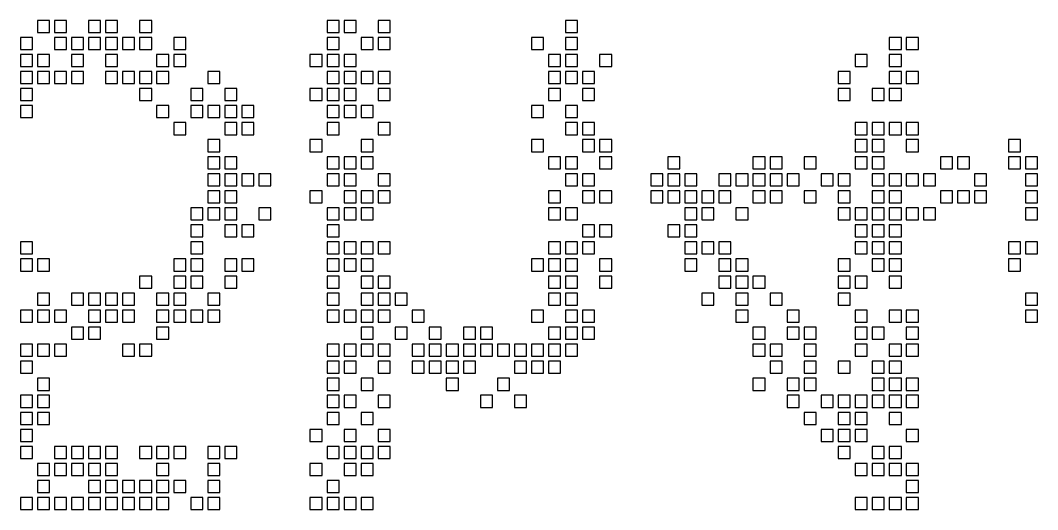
# Model space of a CAD drawing. Header units: millimetres. Extents: x 1 to 486, y 0 to 36.
# Drawn here: x 243.6 to 303.4, y -0.4 to 28.4 of the extents above; entities that cross this region are included whole.
import ezdxf

# ---------------------------------------------------------------- set-up
doc = ezdxf.new("R2010")
doc.units = ezdxf.units.MM

msp = doc.modelspace()

# ---------------------------------------------------------------- linework, layer by layer
for points in [[(244.646, 28.354), (244.646, 27.646), (245.354, 27.646), (245.354, 28.354)], [(245.646, 28.354), (245.646, 27.646), (246.354, 27.646), (246.354, 28.354)], [(247.646, 28.354), (247.646, 27.646), (248.354, 27.646), (248.354, 28.354)], [(248.646, 28.354), (248.646, 27.646), (249.354, 27.646), (249.354, 28.354)], [(250.646, 28.354), (250.646, 27.646), (251.354, 27.646), (251.354, 28.354)], [(261.646, 28.354), (261.646, 27.646), (262.354, 27.646), (262.354, 28.354)], [(262.646, 28.354), (262.646, 27.646), (263.354, 27.646), (263.354, 28.354)], [(264.646, 28.354), (264.646, 27.646), (265.354, 27.646), (265.354, 28.354)], [(275.646, 28.354), (275.646, 27.646), (276.354, 27.646), (276.354, 28.354)], [(275.646, 28.354), (275.646, 27.646), (276.354, 27.646), (276.354, 28.354)], [(243.646, 27.354), (243.646, 26.646), (244.354, 26.646), (244.354, 27.354)], [(245.646, 27.354), (245.646, 26.646), (246.354, 26.646), (246.354, 27.354)], [(246.646, 27.354), (246.646, 26.646), (247.354, 26.646), (247.354, 27.354)], [(247.646, 27.354), (247.646, 26.646), (248.354, 26.646), (248.354, 27.354)], [(248.646, 27.354), (248.646, 26.646), (249.354, 26.646), (249.354, 27.354)], [(249.646, 27.354), (249.646, 26.646), (250.354, 26.646), (250.354, 27.354)], [(249.646, 27.354), (249.646, 26.646), (250.354, 26.646), (250.354, 27.354)], [(250.646, 27.354), (250.646, 26.646), (251.354, 26.646), (251.354, 27.354)], [(252.646, 27.354), (252.646, 26.646), (253.354, 26.646), (253.354, 27.354)], [(261.646, 27.354), (261.646, 26.646), (262.354, 26.646), (262.354, 27.354)], [(263.646, 27.354), (263.646, 26.646), (264.354, 26.646), (264.354, 27.354)], [(264.646, 27.354), (264.646, 26.646), (265.354, 26.646), (265.354, 27.354)], [(273.646, 27.354), (273.646, 26.646), (274.354, 26.646), (274.354, 27.354)], [(273.646, 27.354), (273.646, 26.646), (274.354, 26.646), (274.354, 27.354)], [(275.646, 27.354), (275.646, 26.646), (276.354, 26.646), (276.354, 27.354)], [(275.646, 27.354), (275.646, 26.646), (276.354, 26.646), (276.354, 27.354)], [(294.646, 27.354), (294.646, 26.646), (295.354, 26.646), (295.354, 27.354)], [(295.646, 27.354), (295.646, 26.646), (296.354, 26.646), (296.354, 27.354)], [(243.646, 26.354), (243.646, 25.646), (244.354, 25.646), (244.354, 26.354)], [(244.646, 26.354), (244.646, 25.646), (245.354, 25.646), (245.354, 26.354)], [(246.646, 26.354), (246.646, 25.646), (247.354, 25.646), (247.354, 26.354)], [(248.646, 26.354), (248.646, 25.646), (249.354, 25.646), (249.354, 26.354)], [(248.646, 26.354), (248.646, 25.646), (249.354, 25.646), (249.354, 26.354)], [(251.646, 26.354), (251.646, 25.646), (252.354, 25.646), (252.354, 26.354)], [(251.646, 26.354), (251.646, 25.646), (252.354, 25.646), (252.354, 26.354)], [(251.646, 26.354), (251.646, 25.646), (252.354, 25.646), (252.354, 26.354)], [(252.646, 26.354), (252.646, 25.646), (253.354, 25.646), (253.354, 26.354)], [(260.646, 26.354), (260.646, 25.646), (261.354, 25.646), (261.354, 26.354)], [(261.646, 26.354), (261.646, 25.646), (262.354, 25.646), (262.354, 26.354)], [(262.646, 26.354), (262.646, 25.646), (263.354, 25.646), (263.354, 26.354)], [(274.646, 26.354), (274.646, 25.646), (275.354, 25.646), (275.354, 26.354)], [(275.646, 26.354), (275.646, 25.646), (276.354, 25.646), (276.354, 26.354)], [(277.646, 26.354), (277.646, 25.646), (278.354, 25.646), (278.354, 26.354)], [(277.646, 26.354), (277.646, 25.646), (278.354, 25.646), (278.354, 26.354)], [(292.646, 26.354), (292.646, 25.646), (293.354, 25.646), (293.354, 26.354)], [(292.646, 26.354), (292.646, 25.646), (293.354, 25.646), (293.354, 26.354)], [(292.646, 26.354), (292.646, 25.646), (293.354, 25.646), (293.354, 26.354)], [(294.646, 26.354), (294.646, 25.646), (295.354, 25.646), (295.354, 26.354)], [(294.646, 26.354), (294.646, 25.646), (295.354, 25.646), (295.354, 26.354)], [(243.646, 25.354), (243.646, 24.646), (244.354, 24.646), (244.354, 25.354)], [(244.646, 25.354), (244.646, 24.646), (245.354, 24.646), (245.354, 25.354)], [(245.646, 25.354), (245.646, 24.646), (246.354, 24.646), (246.354, 25.354)], [(246.646, 25.354), (246.646, 24.646), (247.354, 24.646), (247.354, 25.354)], [(246.646, 25.354), (246.646, 24.646), (247.354, 24.646), (247.354, 25.354)], [(248.646, 25.354), (248.646, 24.646), (249.354, 24.646), (249.354, 25.354)], [(249.646, 25.354), (249.646, 24.646), (250.354, 24.646), (250.354, 25.354)], [(250.646, 25.354), (250.646, 24.646), (251.354, 24.646), (251.354, 25.354)], [(251.646, 25.354), (251.646, 24.646), (252.354, 24.646), (252.354, 25.354)], [(251.646, 25.354), (251.646, 24.646), (252.354, 24.646), (252.354, 25.354)], [(254.646, 25.354), (254.646, 24.646), (255.354, 24.646), (255.354, 25.354)], [(261.646, 25.354), (261.646, 24.646), (262.354, 24.646), (262.354, 25.354)], [(262.646, 25.354), (262.646, 24.646), (263.354, 24.646), (263.354, 25.354)], [(263.646, 25.354), (263.646, 24.646), (264.354, 24.646), (264.354, 25.354)], [(264.646, 25.354), (264.646, 24.646), (265.354, 24.646), (265.354, 25.354)], [(264.646, 25.354), (264.646, 24.646), (265.354, 24.646), (265.354, 25.354)], [(274.646, 25.354), (274.646, 24.646), (275.354, 24.646), (275.354, 25.354)], [(275.646, 25.354), (275.646, 24.646), (276.354, 24.646), (276.354, 25.354)], [(276.646, 25.354), (276.646, 24.646), (277.354, 24.646), (277.354, 25.354)], [(291.646, 25.354), (291.646, 24.646), (292.354, 24.646), (292.354, 25.354)], [(294.646, 25.354), (294.646, 24.646), (295.354, 24.646), (295.354, 25.354)], [(295.646, 25.354), (295.646, 24.646), (296.354, 24.646), (296.354, 25.354)], [(243.646, 24.354), (243.646, 23.646), (244.354, 23.646), (244.354, 24.354)], [(243.646, 24.354), (243.646, 23.646), (244.354, 23.646), (244.354, 24.354)], [(250.646, 24.354), (250.646, 23.646), (251.354, 23.646), (251.354, 24.354)], [(253.646, 24.354), (253.646, 23.646), (254.354, 23.646), (254.354, 24.354)], [(253.646, 24.354), (253.646, 23.646), (254.354, 23.646), (254.354, 24.354)], [(253.646, 24.354), (253.646, 23.646), (254.354, 23.646), (254.354, 24.354)], [(255.646, 24.354), (255.646, 23.646), (256.354, 23.646), (256.354, 24.354)], [(260.646, 24.354), (260.646, 23.646), (261.354, 23.646), (261.354, 24.354)], [(261.646, 24.354), (261.646, 23.646), (262.354, 23.646), (262.354, 24.354)], [(262.646, 24.354), (262.646, 23.646), (263.354, 23.646), (263.354, 24.354)], [(264.646, 24.354), (264.646, 23.646), (265.354, 23.646), (265.354, 24.354)], [(274.646, 24.354), (274.646, 23.646), (275.354, 23.646), (275.354, 24.354)], [(276.646, 24.354), (276.646, 23.646), (277.354, 23.646), (277.354, 24.354)], [(276.646, 24.354), (276.646, 23.646), (277.354, 23.646), (277.354, 24.354)], [(276.646, 24.354), (276.646, 23.646), (277.354, 23.646), (277.354, 24.354)], [(276.646, 24.354), (276.646, 23.646), (277.354, 23.646), (277.354, 24.354)], [(291.646, 24.354), (291.646, 23.646), (292.354, 23.646), (292.354, 24.354)], [(291.646, 24.354), (291.646, 23.646), (292.354, 23.646), (292.354, 24.354)], [(293.646, 24.354), (293.646, 23.646), (294.354, 23.646), (294.354, 24.354)], [(293.646, 24.354), (293.646, 23.646), (294.354, 23.646), (294.354, 24.354)], [(294.646, 24.354), (294.646, 23.646), (295.354, 23.646), (295.354, 24.354)], [(294.646, 24.354), (294.646, 23.646), (295.354, 23.646), (295.354, 24.354)], [(243.646, 23.354), (243.646, 22.646), (244.354, 22.646), (244.354, 23.354)], [(251.646, 23.354), (251.646, 22.646), (252.354, 22.646), (252.354, 23.354)], [(253.646, 23.354), (253.646, 22.646), (254.354, 22.646), (254.354, 23.354)], [(253.646, 23.354), (253.646, 22.646), (254.354, 22.646), (254.354, 23.354)], [(254.646, 23.354), (254.646, 22.646), (255.354, 22.646), (255.354, 23.354)], [(255.646, 23.354), (255.646, 22.646), (256.354, 22.646), (256.354, 23.354)], [(256.646, 23.354), (256.646, 22.646), (257.354, 22.646), (257.354, 23.354)], [(261.646, 23.354), (261.646, 22.646), (262.354, 22.646), (262.354, 23.354)], [(262.646, 23.354), (262.646, 22.646), (263.354, 22.646), (263.354, 23.354)], [(263.646, 23.354), (263.646, 22.646), (264.354, 22.646), (264.354, 23.354)], [(263.646, 23.354), (263.646, 22.646), (264.354, 22.646), (264.354, 23.354)], [(273.646, 23.354), (273.646, 22.646), (274.354, 22.646), (274.354, 23.354)], [(273.646, 23.354), (273.646, 22.646), (274.354, 22.646), (274.354, 23.354)], [(275.646, 23.354), (275.646, 22.646), (276.354, 22.646), (276.354, 23.354)], [(252.646, 22.354), (252.646, 21.646), (253.354, 21.646), (253.354, 22.354)], [(255.646, 22.354), (255.646, 21.646), (256.354, 21.646), (256.354, 22.354)], [(255.646, 22.354), (255.646, 21.646), (256.354, 21.646), (256.354, 22.354)], [(256.646, 22.354), (256.646, 21.646), (257.354, 21.646), (257.354, 22.354)], [(261.646, 22.354), (261.646, 21.646), (262.354, 21.646), (262.354, 22.354)], [(261.646, 22.354), (261.646, 21.646), (262.354, 21.646), (262.354, 22.354)], [(264.646, 22.354), (264.646, 21.646), (265.354, 21.646), (265.354, 22.354)], [(264.646, 22.354), (264.646, 21.646), (265.354, 21.646), (265.354, 22.354)], [(275.646, 22.354), (275.646, 21.646), (276.354, 21.646), (276.354, 22.354)], [(276.646, 22.354), (276.646, 21.646), (277.354, 21.646), (277.354, 22.354)], [(276.646, 22.354), (276.646, 21.646), (277.354, 21.646), (277.354, 22.354)], [(276.646, 22.354), (276.646, 21.646), (277.354, 21.646), (277.354, 22.354)], [(292.646, 22.354), (292.646, 21.646), (293.354, 21.646), (293.354, 22.354)], [(292.646, 22.354), (292.646, 21.646), (293.354, 21.646), (293.354, 22.354)], [(293.646, 22.354), (293.646, 21.646), (294.354, 21.646), (294.354, 22.354)], [(293.646, 22.354), (293.646, 21.646), (294.354, 21.646), (294.354, 22.354)], [(294.646, 22.354), (294.646, 21.646), (295.354, 21.646), (295.354, 22.354)], [(294.646, 22.354), (294.646, 21.646), (295.354, 21.646), (295.354, 22.354)], [(295.646, 22.354), (295.646, 21.646), (296.354, 21.646), (296.354, 22.354)], [(295.646, 22.354), (295.646, 21.646), (296.354, 21.646), (296.354, 22.354)], [(254.646, 21.354), (254.646, 20.646), (255.354, 20.646), (255.354, 21.354)], [(254.646, 21.354), (254.646, 20.646), (255.354, 20.646), (255.354, 21.354)], [(260.646, 21.354), (260.646, 20.646), (261.354, 20.646), (261.354, 21.354)], [(263.646, 21.354), (263.646, 20.646), (264.354, 20.646), (264.354, 21.354)], [(263.646, 21.354), (263.646, 20.646), (264.354, 20.646), (264.354, 21.354)], [(263.646, 21.354), (263.646, 20.646), (264.354, 20.646), (264.354, 21.354)], [(273.646, 21.354), (273.646, 20.646), (274.354, 20.646), (274.354, 21.354)], [(276.646, 21.354), (276.646, 20.646), (277.354, 20.646), (277.354, 21.354)], [(277.646, 21.354), (277.646, 20.646), (278.354, 20.646), (278.354, 21.354)], [(277.646, 21.354), (277.646, 20.646), (278.354, 20.646), (278.354, 21.354)], [(292.646, 21.354), (292.646, 20.646), (293.354, 20.646), (293.354, 21.354)], [(293.646, 21.354), (293.646, 20.646), (294.354, 20.646), (294.354, 21.354)], [(295.646, 21.354), (295.646, 20.646), (296.354, 20.646), (296.354, 21.354)], [(301.646, 21.354), (301.646, 20.646), (302.354, 20.646), (302.354, 21.354)], [(301.646, 21.354), (301.646, 20.646), (302.354, 20.646), (302.354, 21.354)], [(254.646, 20.354), (254.646, 19.646), (255.354, 19.646), (255.354, 20.354)], [(255.646, 20.354), (255.646, 19.646), (256.354, 19.646), (256.354, 20.354)], [(255.646, 20.354), (255.646, 19.646), (256.354, 19.646), (256.354, 20.354)], [(255.646, 20.354), (255.646, 19.646), (256.354, 19.646), (256.354, 20.354)], [(261.646, 20.354), (261.646, 19.646), (262.354, 19.646), (262.354, 20.354)], [(262.646, 20.354), (262.646, 19.646), (263.354, 19.646), (263.354, 20.354)], [(263.646, 20.354), (263.646, 19.646), (264.354, 19.646), (264.354, 20.354)], [(263.646, 20.354), (263.646, 19.646), (264.354, 19.646), (264.354, 20.354)], [(274.646, 20.354), (274.646, 19.646), (275.354, 19.646), (275.354, 20.354)], [(274.646, 20.354), (274.646, 19.646), (275.354, 19.646), (275.354, 20.354)], [(274.646, 20.354), (274.646, 19.646), (275.354, 19.646), (275.354, 20.354)], [(275.646, 20.354), (275.646, 19.646), (276.354, 19.646), (276.354, 20.354)], [(277.646, 20.354), (277.646, 19.646), (278.354, 19.646), (278.354, 20.354)], [(281.646, 20.354), (281.646, 19.646), (282.354, 19.646), (282.354, 20.354)], [(286.646, 20.354), (286.646, 19.646), (287.354, 19.646), (287.354, 20.354)], [(287.646, 20.354), (287.646, 19.646), (288.354, 19.646), (288.354, 20.354)], [(289.646, 20.354), (289.646, 19.646), (290.354, 19.646), (290.354, 20.354)], [(289.646, 20.354), (289.646, 19.646), (290.354, 19.646), (290.354, 20.354)], [(292.646, 20.354), (292.646, 19.646), (293.354, 19.646), (293.354, 20.354)], [(293.646, 20.354), (293.646, 19.646), (294.354, 19.646), (294.354, 20.354)], [(297.646, 20.354), (297.646, 19.646), (298.354, 19.646), (298.354, 20.354)], [(298.646, 20.354), (298.646, 19.646), (299.354, 19.646), (299.354, 20.354)], [(301.646, 20.354), (301.646, 19.646), (302.354, 19.646), (302.354, 20.354)], [(302.646, 20.354), (302.646, 19.646), (303.354, 19.646), (303.354, 20.354)], [(254.646, 19.354), (254.646, 18.646), (255.354, 18.646), (255.354, 19.354)], [(255.646, 19.354), (255.646, 18.646), (256.354, 18.646), (256.354, 19.354)], [(256.646, 19.354), (256.646, 18.646), (257.354, 18.646), (257.354, 19.354)], [(257.646, 19.354), (257.646, 18.646), (258.354, 18.646), (258.354, 19.354)], [(257.646, 19.354), (257.646, 18.646), (258.354, 18.646), (258.354, 19.354)], [(261.646, 19.354), (261.646, 18.646), (262.354, 18.646), (262.354, 19.354)], [(261.646, 19.354), (261.646, 18.646), (262.354, 18.646), (262.354, 19.354)], [(262.646, 19.354), (262.646, 18.646), (263.354, 18.646), (263.354, 19.354)], [(264.646, 19.354), (264.646, 18.646), (265.354, 18.646), (265.354, 19.354)], [(275.646, 19.354), (275.646, 18.646), (276.354, 18.646), (276.354, 19.354)], [(275.646, 19.354), (275.646, 18.646), (276.354, 18.646), (276.354, 19.354)], [(276.646, 19.354), (276.646, 18.646), (277.354, 18.646), (277.354, 19.354)], [(280.646, 19.354), (280.646, 18.646), (281.354, 18.646), (281.354, 19.354)], [(281.646, 19.354), (281.646, 18.646), (282.354, 18.646), (282.354, 19.354)], [(282.646, 19.354), (282.646, 18.646), (283.354, 18.646), (283.354, 19.354)], [(284.646, 19.354), (284.646, 18.646), (285.354, 18.646), (285.354, 19.354)], [(284.646, 19.354), (284.646, 18.646), (285.354, 18.646), (285.354, 19.354)], [(285.646, 19.354), (285.646, 18.646), (286.354, 18.646), (286.354, 19.354)], [(285.646, 19.354), (285.646, 18.646), (286.354, 18.646), (286.354, 19.354)], [(286.646, 19.354), (286.646, 18.646), (287.354, 18.646), (287.354, 19.354)], [(287.646, 19.354), (287.646, 18.646), (288.354, 18.646), (288.354, 19.354)], [(288.646, 19.354), (288.646, 18.646), (289.354, 18.646), (289.354, 19.354)], [(288.646, 19.354), (288.646, 18.646), (289.354, 18.646), (289.354, 19.354)], [(290.646, 19.354), (290.646, 18.646), (291.354, 18.646), (291.354, 19.354)], [(291.646, 19.354), (291.646, 18.646), (292.354, 18.646), (292.354, 19.354)], [(291.646, 19.354), (291.646, 18.646), (292.354, 18.646), (292.354, 19.354)], [(293.646, 19.354), (293.646, 18.646), (294.354, 18.646), (294.354, 19.354)], [(293.646, 19.354), (293.646, 18.646), (294.354, 18.646), (294.354, 19.354)], [(294.646, 19.354), (294.646, 18.646), (295.354, 18.646), (295.354, 19.354)], [(295.646, 19.354), (295.646, 18.646), (296.354, 18.646), (296.354, 19.354)], [(295.646, 19.354), (295.646, 18.646), (296.354, 18.646), (296.354, 19.354)], [(296.646, 19.354), (296.646, 18.646), (297.354, 18.646), (297.354, 19.354)], [(296.646, 19.354), (296.646, 18.646), (297.354, 18.646), (297.354, 19.354)], [(299.646, 19.354), (299.646, 18.646), (300.354, 18.646), (300.354, 19.354)], [(302.646, 19.354), (302.646, 18.646), (303.354, 18.646), (303.354, 19.354)], [(254.646, 18.354), (254.646, 17.646), (255.354, 17.646), (255.354, 18.354)], [(255.646, 18.354), (255.646, 17.646), (256.354, 17.646), (256.354, 18.354)], [(255.646, 18.354), (255.646, 17.646), (256.354, 17.646), (256.354, 18.354)], [(260.646, 18.354), (260.646, 17.646), (261.354, 17.646), (261.354, 18.354)], [(262.646, 18.354), (262.646, 17.646), (263.354, 17.646), (263.354, 18.354)], [(262.646, 18.354), (262.646, 17.646), (263.354, 17.646), (263.354, 18.354)], [(263.646, 18.354), (263.646, 17.646), (264.354, 17.646), (264.354, 18.354)], [(264.646, 18.354), (264.646, 17.646), (265.354, 17.646), (265.354, 18.354)], [(274.646, 18.354), (274.646, 17.646), (275.354, 17.646), (275.354, 18.354)], [(274.646, 18.354), (274.646, 17.646), (275.354, 17.646), (275.354, 18.354)], [(274.646, 18.354), (274.646, 17.646), (275.354, 17.646), (275.354, 18.354)], [(276.646, 18.354), (276.646, 17.646), (277.354, 17.646), (277.354, 18.354)], [(276.646, 18.354), (276.646, 17.646), (277.354, 17.646), (277.354, 18.354)], [(277.646, 18.354), (277.646, 17.646), (278.354, 17.646), (278.354, 18.354)], [(280.646, 18.354), (280.646, 17.646), (281.354, 17.646), (281.354, 18.354)], [(281.646, 18.354), (281.646, 17.646), (282.354, 17.646), (282.354, 18.354)], [(282.646, 18.354), (282.646, 17.646), (283.354, 17.646), (283.354, 18.354)], [(282.646, 18.354), (282.646, 17.646), (283.354, 17.646), (283.354, 18.354)], [(283.646, 18.354), (283.646, 17.646), (284.354, 17.646), (284.354, 18.354)], [(283.646, 18.354), (283.646, 17.646), (284.354, 17.646), (284.354, 18.354)], [(284.646, 18.354), (284.646, 17.646), (285.354, 17.646), (285.354, 18.354)], [(286.646, 18.354), (286.646, 17.646), (287.354, 17.646), (287.354, 18.354)], [(287.646, 18.354), (287.646, 17.646), (288.354, 17.646), (288.354, 18.354)], [(287.646, 18.354), (287.646, 17.646), (288.354, 17.646), (288.354, 18.354)], [(289.646, 18.354), (289.646, 17.646), (290.354, 17.646), (290.354, 18.354)], [(289.646, 18.354), (289.646, 17.646), (290.354, 17.646), (290.354, 18.354)], [(291.646, 18.354), (291.646, 17.646), (292.354, 17.646), (292.354, 18.354)], [(293.646, 18.354), (293.646, 17.646), (294.354, 17.646), (294.354, 18.354)], [(293.646, 18.354), (293.646, 17.646), (294.354, 17.646), (294.354, 18.354)], [(294.646, 18.354), (294.646, 17.646), (295.354, 17.646), (295.354, 18.354)], [(294.646, 18.354), (294.646, 17.646), (295.354, 17.646), (295.354, 18.354)], [(297.646, 18.354), (297.646, 17.646), (298.354, 17.646), (298.354, 18.354)], [(298.646, 18.354), (298.646, 17.646), (299.354, 17.646), (299.354, 18.354)], [(298.646, 18.354), (298.646, 17.646), (299.354, 17.646), (299.354, 18.354)], [(298.646, 18.354), (298.646, 17.646), (299.354, 17.646), (299.354, 18.354)], [(299.646, 18.354), (299.646, 17.646), (300.354, 17.646), (300.354, 18.354)], [(302.646, 18.354), (302.646, 17.646), (303.354, 17.646), (303.354, 18.354)], [(253.646, 17.354), (253.646, 16.646), (254.354, 16.646), (254.354, 17.354)], [(254.646, 17.354), (254.646, 16.646), (255.354, 16.646), (255.354, 17.354)], [(254.646, 17.354), (254.646, 16.646), (255.354, 16.646), (255.354, 17.354)], [(255.646, 17.354), (255.646, 16.646), (256.354, 16.646), (256.354, 17.354)], [(257.646, 17.354), (257.646, 16.646), (258.354, 16.646), (258.354, 17.354)], [(261.646, 17.354), (261.646, 16.646), (262.354, 16.646), (262.354, 17.354)], [(262.646, 17.354), (262.646, 16.646), (263.354, 16.646), (263.354, 17.354)], [(263.646, 17.354), (263.646, 16.646), (264.354, 16.646), (264.354, 17.354)], [(263.646, 17.354), (263.646, 16.646), (264.354, 16.646), (264.354, 17.354)], [(274.646, 17.354), (274.646, 16.646), (275.354, 16.646), (275.354, 17.354)], [(275.646, 17.354), (275.646, 16.646), (276.354, 16.646), (276.354, 17.354)], [(282.646, 17.354), (282.646, 16.646), (283.354, 16.646), (283.354, 17.354)], [(282.646, 17.354), (282.646, 16.646), (283.354, 16.646), (283.354, 17.354)], [(283.646, 17.354), (283.646, 16.646), (284.354, 16.646), (284.354, 17.354)], [(285.646, 17.354), (285.646, 16.646), (286.354, 16.646), (286.354, 17.354)], [(291.646, 17.354), (291.646, 16.646), (292.354, 16.646), (292.354, 17.354)], [(292.646, 17.354), (292.646, 16.646), (293.354, 16.646), (293.354, 17.354)], [(292.646, 17.354), (292.646, 16.646), (293.354, 16.646), (293.354, 17.354)], [(293.646, 17.354), (293.646, 16.646), (294.354, 16.646), (294.354, 17.354)], [(294.646, 17.354), (294.646, 16.646), (295.354, 16.646), (295.354, 17.354)], [(295.646, 17.354), (295.646, 16.646), (296.354, 16.646), (296.354, 17.354)], [(295.646, 17.354), (295.646, 16.646), (296.354, 16.646), (296.354, 17.354)], [(296.646, 17.354), (296.646, 16.646), (297.354, 16.646), (297.354, 17.354)], [(302.646, 17.354), (302.646, 16.646), (303.354, 16.646), (303.354, 17.354)], [(253.646, 16.354), (253.646, 15.646), (254.354, 15.646), (254.354, 16.354)], [(255.646, 16.354), (255.646, 15.646), (256.354, 15.646), (256.354, 16.354)], [(256.646, 16.354), (256.646, 15.646), (257.354, 15.646), (257.354, 16.354)], [(256.646, 16.354), (256.646, 15.646), (257.354, 15.646), (257.354, 16.354)], [(261.646, 16.354), (261.646, 15.646), (262.354, 15.646), (262.354, 16.354)], [(276.646, 16.354), (276.646, 15.646), (277.354, 15.646), (277.354, 16.354)], [(276.646, 16.354), (276.646, 15.646), (277.354, 15.646), (277.354, 16.354)], [(277.646, 16.354), (277.646, 15.646), (278.354, 15.646), (278.354, 16.354)], [(281.646, 16.354), (281.646, 15.646), (282.354, 15.646), (282.354, 16.354)], [(282.646, 16.354), (282.646, 15.646), (283.354, 15.646), (283.354, 16.354)], [(282.646, 16.354), (282.646, 15.646), (283.354, 15.646), (283.354, 16.354)], [(292.646, 16.354), (292.646, 15.646), (293.354, 15.646), (293.354, 16.354)], [(293.646, 16.354), (293.646, 15.646), (294.354, 15.646), (294.354, 16.354)], [(294.646, 16.354), (294.646, 15.646), (295.354, 15.646), (295.354, 16.354)], [(243.646, 15.354), (243.646, 14.646), (244.354, 14.646), (244.354, 15.354)], [(253.646, 15.354), (253.646, 14.646), (254.354, 14.646), (254.354, 15.354)], [(253.646, 15.354), (253.646, 14.646), (254.354, 14.646), (254.354, 15.354)], [(261.646, 15.354), (261.646, 14.646), (262.354, 14.646), (262.354, 15.354)], [(262.646, 15.354), (262.646, 14.646), (263.354, 14.646), (263.354, 15.354)], [(262.646, 15.354), (262.646, 14.646), (263.354, 14.646), (263.354, 15.354)], [(263.646, 15.354), (263.646, 14.646), (264.354, 14.646), (264.354, 15.354)], [(264.646, 15.354), (264.646, 14.646), (265.354, 14.646), (265.354, 15.354)], [(264.646, 15.354), (264.646, 14.646), (265.354, 14.646), (265.354, 15.354)], [(274.646, 15.354), (274.646, 14.646), (275.354, 14.646), (275.354, 15.354)], [(275.646, 15.354), (275.646, 14.646), (276.354, 14.646), (276.354, 15.354)], [(275.646, 15.354), (275.646, 14.646), (276.354, 14.646), (276.354, 15.354)], [(276.646, 15.354), (276.646, 14.646), (277.354, 14.646), (277.354, 15.354)], [(282.646, 15.354), (282.646, 14.646), (283.354, 14.646), (283.354, 15.354)], [(283.646, 15.354), (283.646, 14.646), (284.354, 14.646), (284.354, 15.354)], [(284.646, 15.354), (284.646, 14.646), (285.354, 14.646), (285.354, 15.354)], [(292.646, 15.354), (292.646, 14.646), (293.354, 14.646), (293.354, 15.354)], [(293.646, 15.354), (293.646, 14.646), (294.354, 14.646), (294.354, 15.354)], [(294.646, 15.354), (294.646, 14.646), (295.354, 14.646), (295.354, 15.354)], [(301.646, 15.354), (301.646, 14.646), (302.354, 14.646), (302.354, 15.354)], [(302.646, 15.354), (302.646, 14.646), (303.354, 14.646), (303.354, 15.354)], [(302.646, 15.354), (302.646, 14.646), (303.354, 14.646), (303.354, 15.354)], [(243.646, 14.354), (243.646, 13.646), (244.354, 13.646), (244.354, 14.354)], [(244.646, 14.354), (244.646, 13.646), (245.354, 13.646), (245.354, 14.354)], [(252.646, 14.354), (252.646, 13.646), (253.354, 13.646), (253.354, 14.354)], [(252.646, 14.354), (252.646, 13.646), (253.354, 13.646), (253.354, 14.354)], [(253.646, 14.354), (253.646, 13.646), (254.354, 13.646), (254.354, 14.354)], [(255.646, 14.354), (255.646, 13.646), (256.354, 13.646), (256.354, 14.354)], [(255.646, 14.354), (255.646, 13.646), (256.354, 13.646), (256.354, 14.354)], [(256.646, 14.354), (256.646, 13.646), (257.354, 13.646), (257.354, 14.354)], [(261.646, 14.354), (261.646, 13.646), (262.354, 13.646), (262.354, 14.354)], [(262.646, 14.354), (262.646, 13.646), (263.354, 13.646), (263.354, 14.354)], [(263.646, 14.354), (263.646, 13.646), (264.354, 13.646), (264.354, 14.354)], [(263.646, 14.354), (263.646, 13.646), (264.354, 13.646), (264.354, 14.354)], [(273.646, 14.354), (273.646, 13.646), (274.354, 13.646), (274.354, 14.354)], [(274.646, 14.354), (274.646, 13.646), (275.354, 13.646), (275.354, 14.354)], [(274.646, 14.354), (274.646, 13.646), (275.354, 13.646), (275.354, 14.354)], [(275.646, 14.354), (275.646, 13.646), (276.354, 13.646), (276.354, 14.354)], [(275.646, 14.354), (275.646, 13.646), (276.354, 13.646), (276.354, 14.354)], [(277.646, 14.354), (277.646, 13.646), (278.354, 13.646), (278.354, 14.354)], [(282.646, 14.354), (282.646, 13.646), (283.354, 13.646), (283.354, 14.354)], [(284.646, 14.354), (284.646, 13.646), (285.354, 13.646), (285.354, 14.354)], [(284.646, 14.354), (284.646, 13.646), (285.354, 13.646), (285.354, 14.354)], [(284.646, 14.354), (284.646, 13.646), (285.354, 13.646), (285.354, 14.354)], [(285.646, 14.354), (285.646, 13.646), (286.354, 13.646), (286.354, 14.354)], [(291.646, 14.354), (291.646, 13.646), (292.354, 13.646), (292.354, 14.354)], [(293.646, 14.354), (293.646, 13.646), (294.354, 13.646), (294.354, 14.354)], [(294.646, 14.354), (294.646, 13.646), (295.354, 13.646), (295.354, 14.354)], [(294.646, 14.354), (294.646, 13.646), (295.354, 13.646), (295.354, 14.354)], [(294.646, 14.354), (294.646, 13.646), (295.354, 13.646), (295.354, 14.354)], [(301.646, 14.354), (301.646, 13.646), (302.354, 13.646), (302.354, 14.354)], [(250.646, 13.354), (250.646, 12.646), (251.354, 12.646), (251.354, 13.354)], [(252.646, 13.354), (252.646, 12.646), (253.354, 12.646), (253.354, 13.354)], [(253.646, 13.354), (253.646, 12.646), (254.354, 12.646), (254.354, 13.354)], [(255.646, 13.354), (255.646, 12.646), (256.354, 12.646), (256.354, 13.354)], [(255.646, 13.354), (255.646, 12.646), (256.354, 12.646), (256.354, 13.354)], [(261.646, 13.354), (261.646, 12.646), (262.354, 12.646), (262.354, 13.354)], [(263.646, 13.354), (263.646, 12.646), (264.354, 12.646), (264.354, 13.354)], [(263.646, 13.354), (263.646, 12.646), (264.354, 12.646), (264.354, 13.354)], [(264.646, 13.354), (264.646, 12.646), (265.354, 12.646), (265.354, 13.354)], [(274.646, 13.354), (274.646, 12.646), (275.354, 12.646), (275.354, 13.354)], [(275.646, 13.354), (275.646, 12.646), (276.354, 12.646), (276.354, 13.354)], [(275.646, 13.354), (275.646, 12.646), (276.354, 12.646), (276.354, 13.354)], [(277.646, 13.354), (277.646, 12.646), (278.354, 12.646), (278.354, 13.354)], [(284.646, 13.354), (284.646, 12.646), (285.354, 12.646), (285.354, 13.354)], [(285.646, 13.354), (285.646, 12.646), (286.354, 12.646), (286.354, 13.354)], [(285.646, 13.354), (285.646, 12.646), (286.354, 12.646), (286.354, 13.354)], [(286.646, 13.354), (286.646, 12.646), (287.354, 12.646), (287.354, 13.354)], [(291.646, 13.354), (291.646, 12.646), (292.354, 12.646), (292.354, 13.354)], [(292.646, 13.354), (292.646, 12.646), (293.354, 12.646), (293.354, 13.354)], [(292.646, 13.354), (292.646, 12.646), (293.354, 12.646), (293.354, 13.354)], [(294.646, 13.354), (294.646, 12.646), (295.354, 12.646), (295.354, 13.354)], [(294.646, 13.354), (294.646, 12.646), (295.354, 12.646), (295.354, 13.354)], [(244.646, 12.354), (244.646, 11.646), (245.354, 11.646), (245.354, 12.354)], [(244.646, 12.354), (244.646, 11.646), (245.354, 11.646), (245.354, 12.354)], [(244.646, 12.354), (244.646, 11.646), (245.354, 11.646), (245.354, 12.354)], [(244.646, 12.354), (244.646, 11.646), (245.354, 11.646), (245.354, 12.354)], [(246.646, 12.354), (246.646, 11.646), (247.354, 11.646), (247.354, 12.354)], [(247.646, 12.354), (247.646, 11.646), (248.354, 11.646), (248.354, 12.354)], [(248.646, 12.354), (248.646, 11.646), (249.354, 11.646), (249.354, 12.354)], [(249.646, 12.354), (249.646, 11.646), (250.354, 11.646), (250.354, 12.354)], [(249.646, 12.354), (249.646, 11.646), (250.354, 11.646), (250.354, 12.354)], [(251.646, 12.354), (251.646, 11.646), (252.354, 11.646), (252.354, 12.354)], [(252.646, 12.354), (252.646, 11.646), (253.354, 11.646), (253.354, 12.354)], [(252.646, 12.354), (252.646, 11.646), (253.354, 11.646), (253.354, 12.354)], [(252.646, 12.354), (252.646, 11.646), (253.354, 11.646), (253.354, 12.354)], [(254.646, 12.354), (254.646, 11.646), (255.354, 11.646), (255.354, 12.354)], [(261.646, 12.354), (261.646, 11.646), (262.354, 11.646), (262.354, 12.354)], [(261.646, 12.354), (261.646, 11.646), (262.354, 11.646), (262.354, 12.354)], [(263.646, 12.354), (263.646, 11.646), (264.354, 11.646), (264.354, 12.354)], [(263.646, 12.354), (263.646, 11.646), (264.354, 11.646), (264.354, 12.354)], [(264.646, 12.354), (264.646, 11.646), (265.354, 11.646), (265.354, 12.354)], [(265.646, 12.354), (265.646, 11.646), (266.354, 11.646), (266.354, 12.354)], [(274.646, 12.354), (274.646, 11.646), (275.354, 11.646), (275.354, 12.354)], [(274.646, 12.354), (274.646, 11.646), (275.354, 11.646), (275.354, 12.354)], [(275.646, 12.354), (275.646, 11.646), (276.354, 11.646), (276.354, 12.354)], [(283.646, 12.354), (283.646, 11.646), (284.354, 11.646), (284.354, 12.354)], [(285.646, 12.354), (285.646, 11.646), (286.354, 11.646), (286.354, 12.354)], [(287.646, 12.354), (287.646, 11.646), (288.354, 11.646), (288.354, 12.354)], [(291.646, 12.354), (291.646, 11.646), (292.354, 11.646), (292.354, 12.354)], [(302.646, 12.354), (302.646, 11.646), (303.354, 11.646), (303.354, 12.354)], [(243.646, 11.354), (243.646, 10.646), (244.354, 10.646), (244.354, 11.354)], [(244.646, 11.354), (244.646, 10.646), (245.354, 10.646), (245.354, 11.354)], [(245.646, 11.354), (245.646, 10.646), (246.354, 10.646), (246.354, 11.354)], [(247.646, 11.354), (247.646, 10.646), (248.354, 10.646), (248.354, 11.354)], [(248.646, 11.354), (248.646, 10.646), (249.354, 10.646), (249.354, 11.354)], [(248.646, 11.354), (248.646, 10.646), (249.354, 10.646), (249.354, 11.354)], [(249.646, 11.354), (249.646, 10.646), (250.354, 10.646), (250.354, 11.354)], [(251.646, 11.354), (251.646, 10.646), (252.354, 10.646), (252.354, 11.354)], [(252.646, 11.354), (252.646, 10.646), (253.354, 10.646), (253.354, 11.354)], [(253.646, 11.354), (253.646, 10.646), (254.354, 10.646), (254.354, 11.354)], [(254.646, 11.354), (254.646, 10.646), (255.354, 10.646), (255.354, 11.354)], [(261.646, 11.354), (261.646, 10.646), (262.354, 10.646), (262.354, 11.354)], [(261.646, 11.354), (261.646, 10.646), (262.354, 10.646), (262.354, 11.354)], [(262.646, 11.354), (262.646, 10.646), (263.354, 10.646), (263.354, 11.354)], [(263.646, 11.354), (263.646, 10.646), (264.354, 10.646), (264.354, 11.354)], [(264.646, 11.354), (264.646, 10.646), (265.354, 10.646), (265.354, 11.354)], [(264.646, 11.354), (264.646, 10.646), (265.354, 10.646), (265.354, 11.354)], [(266.646, 11.354), (266.646, 10.646), (267.354, 10.646), (267.354, 11.354)], [(273.646, 11.354), (273.646, 10.646), (274.354, 10.646), (274.354, 11.354)], [(275.646, 11.354), (275.646, 10.646), (276.354, 10.646), (276.354, 11.354)], [(276.646, 11.354), (276.646, 10.646), (277.354, 10.646), (277.354, 11.354)], [(276.646, 11.354), (276.646, 10.646), (277.354, 10.646), (277.354, 11.354)], [(285.646, 11.354), (285.646, 10.646), (286.354, 10.646), (286.354, 11.354)], [(285.646, 11.354), (285.646, 10.646), (286.354, 10.646), (286.354, 11.354)], [(288.646, 11.354), (288.646, 10.646), (289.354, 10.646), (289.354, 11.354)], [(292.646, 11.354), (292.646, 10.646), (293.354, 10.646), (293.354, 11.354)], [(294.646, 11.354), (294.646, 10.646), (295.354, 10.646), (295.354, 11.354)], [(294.646, 11.354), (294.646, 10.646), (295.354, 10.646), (295.354, 11.354)], [(294.646, 11.354), (294.646, 10.646), (295.354, 10.646), (295.354, 11.354)], [(295.646, 11.354), (295.646, 10.646), (296.354, 10.646), (296.354, 11.354)], [(302.646, 11.354), (302.646, 10.646), (303.354, 10.646), (303.354, 11.354)], [(246.646, 10.354), (246.646, 9.646), (247.354, 9.646), (247.354, 10.354)], [(247.646, 10.354), (247.646, 9.646), (248.354, 9.646), (248.354, 10.354)], [(247.646, 10.354), (247.646, 9.646), (248.354, 9.646), (248.354, 10.354)], [(251.646, 10.354), (251.646, 9.646), (252.354, 9.646), (252.354, 10.354)], [(263.646, 10.354), (263.646, 9.646), (264.354, 9.646), (264.354, 10.354)], [(263.646, 10.354), (263.646, 9.646), (264.354, 9.646), (264.354, 10.354)], [(265.646, 10.354), (265.646, 9.646), (266.354, 9.646), (266.354, 10.354)], [(265.646, 10.354), (265.646, 9.646), (266.354, 9.646), (266.354, 10.354)], [(267.646, 10.354), (267.646, 9.646), (268.354, 9.646), (268.354, 10.354)], [(269.646, 10.354), (269.646, 9.646), (270.354, 9.646), (270.354, 10.354)], [(270.646, 10.354), (270.646, 9.646), (271.354, 9.646), (271.354, 10.354)], [(274.646, 10.354), (274.646, 9.646), (275.354, 9.646), (275.354, 10.354)], [(274.646, 10.354), (274.646, 9.646), (275.354, 9.646), (275.354, 10.354)], [(275.646, 10.354), (275.646, 9.646), (276.354, 9.646), (276.354, 10.354)], [(276.646, 10.354), (276.646, 9.646), (277.354, 9.646), (277.354, 10.354)], [(286.646, 10.354), (286.646, 9.646), (287.354, 9.646), (287.354, 10.354)], [(286.646, 10.354), (286.646, 9.646), (287.354, 9.646), (287.354, 10.354)], [(288.646, 10.354), (288.646, 9.646), (289.354, 9.646), (289.354, 10.354)], [(289.646, 10.354), (289.646, 9.646), (290.354, 9.646), (290.354, 10.354)], [(292.646, 10.354), (292.646, 9.646), (293.354, 9.646), (293.354, 10.354)], [(292.646, 10.354), (292.646, 9.646), (293.354, 9.646), (293.354, 10.354)], [(293.646, 10.354), (293.646, 9.646), (294.354, 9.646), (294.354, 10.354)], [(295.646, 10.354), (295.646, 9.646), (296.354, 9.646), (296.354, 10.354)], [(243.646, 9.354), (243.646, 8.646), (244.354, 8.646), (244.354, 9.354)], [(244.646, 9.354), (244.646, 8.646), (245.354, 8.646), (245.354, 9.354)], [(245.646, 9.354), (245.646, 8.646), (246.354, 8.646), (246.354, 9.354)], [(249.646, 9.354), (249.646, 8.646), (250.354, 8.646), (250.354, 9.354)], [(250.646, 9.354), (250.646, 8.646), (251.354, 8.646), (251.354, 9.354)], [(250.646, 9.354), (250.646, 8.646), (251.354, 8.646), (251.354, 9.354)], [(261.646, 9.354), (261.646, 8.646), (262.354, 8.646), (262.354, 9.354)], [(261.646, 9.354), (261.646, 8.646), (262.354, 8.646), (262.354, 9.354)], [(262.646, 9.354), (262.646, 8.646), (263.354, 8.646), (263.354, 9.354)], [(262.646, 9.354), (262.646, 8.646), (263.354, 8.646), (263.354, 9.354)], [(263.646, 9.354), (263.646, 8.646), (264.354, 8.646), (264.354, 9.354)], [(264.646, 9.354), (264.646, 8.646), (265.354, 8.646), (265.354, 9.354)], [(266.646, 9.354), (266.646, 8.646), (267.354, 8.646), (267.354, 9.354)], [(267.646, 9.354), (267.646, 8.646), (268.354, 8.646), (268.354, 9.354)], [(268.646, 9.354), (268.646, 8.646), (269.354, 8.646), (269.354, 9.354)], [(268.646, 9.354), (268.646, 8.646), (269.354, 8.646), (269.354, 9.354)], [(269.646, 9.354), (269.646, 8.646), (270.354, 8.646), (270.354, 9.354)], [(270.646, 9.354), (270.646, 8.646), (271.354, 8.646), (271.354, 9.354)], [(271.646, 9.354), (271.646, 8.646), (272.354, 8.646), (272.354, 9.354)], [(272.646, 9.354), (272.646, 8.646), (273.354, 8.646), (273.354, 9.354)], [(273.646, 9.354), (273.646, 8.646), (274.354, 8.646), (274.354, 9.354)], [(274.646, 9.354), (274.646, 8.646), (275.354, 8.646), (275.354, 9.354)], [(275.646, 9.354), (275.646, 8.646), (276.354, 8.646), (276.354, 9.354)], [(286.646, 9.354), (286.646, 8.646), (287.354, 8.646), (287.354, 9.354)], [(286.646, 9.354), (286.646, 8.646), (287.354, 8.646), (287.354, 9.354)], [(287.646, 9.354), (287.646, 8.646), (288.354, 8.646), (288.354, 9.354)], [(287.646, 9.354), (287.646, 8.646), (288.354, 8.646), (288.354, 9.354)], [(289.646, 9.354), (289.646, 8.646), (290.354, 8.646), (290.354, 9.354)], [(292.646, 9.354), (292.646, 8.646), (293.354, 8.646), (293.354, 9.354)], [(294.646, 9.354), (294.646, 8.646), (295.354, 8.646), (295.354, 9.354)], [(294.646, 9.354), (294.646, 8.646), (295.354, 8.646), (295.354, 9.354)], [(295.646, 9.354), (295.646, 8.646), (296.354, 8.646), (296.354, 9.354)], [(243.646, 8.354), (243.646, 7.646), (244.354, 7.646), (244.354, 8.354)], [(261.646, 8.354), (261.646, 7.646), (262.354, 7.646), (262.354, 8.354)], [(262.646, 8.354), (262.646, 7.646), (263.354, 7.646), (263.354, 8.354)], [(264.646, 8.354), (264.646, 7.646), (265.354, 7.646), (265.354, 8.354)], [(266.646, 8.354), (266.646, 7.646), (267.354, 7.646), (267.354, 8.354)], [(267.646, 8.354), (267.646, 7.646), (268.354, 7.646), (268.354, 8.354)], [(268.646, 8.354), (268.646, 7.646), (269.354, 7.646), (269.354, 8.354)], [(269.646, 8.354), (269.646, 7.646), (270.354, 7.646), (270.354, 8.354)], [(269.646, 8.354), (269.646, 7.646), (270.354, 7.646), (270.354, 8.354)], [(272.646, 8.354), (272.646, 7.646), (273.354, 7.646), (273.354, 8.354)], [(272.646, 8.354), (272.646, 7.646), (273.354, 7.646), (273.354, 8.354)], [(272.646, 8.354), (272.646, 7.646), (273.354, 7.646), (273.354, 8.354)], [(273.646, 8.354), (273.646, 7.646), (274.354, 7.646), (274.354, 8.354)], [(274.646, 8.354), (274.646, 7.646), (275.354, 7.646), (275.354, 8.354)], [(274.646, 8.354), (274.646, 7.646), (275.354, 7.646), (275.354, 8.354)], [(287.646, 8.354), (287.646, 7.646), (288.354, 7.646), (288.354, 8.354)], [(289.646, 8.354), (289.646, 7.646), (290.354, 7.646), (290.354, 8.354)], [(291.646, 8.354), (291.646, 7.646), (292.354, 7.646), (292.354, 8.354)], [(291.646, 8.354), (291.646, 7.646), (292.354, 7.646), (292.354, 8.354)], [(293.646, 8.354), (293.646, 7.646), (294.354, 7.646), (294.354, 8.354)], [(293.646, 8.354), (293.646, 7.646), (294.354, 7.646), (294.354, 8.354)], [(294.646, 8.354), (294.646, 7.646), (295.354, 7.646), (295.354, 8.354)], [(244.646, 7.354), (244.646, 6.646), (245.354, 6.646), (245.354, 7.354)], [(261.646, 7.354), (261.646, 6.646), (262.354, 6.646), (262.354, 7.354)], [(263.646, 7.354), (263.646, 6.646), (264.354, 6.646), (264.354, 7.354)], [(263.646, 7.354), (263.646, 6.646), (264.354, 6.646), (264.354, 7.354)], [(268.646, 7.354), (268.646, 6.646), (269.354, 6.646), (269.354, 7.354)], [(271.646, 7.354), (271.646, 6.646), (272.354, 6.646), (272.354, 7.354)], [(271.646, 7.354), (271.646, 6.646), (272.354, 6.646), (272.354, 7.354)], [(286.646, 7.354), (286.646, 6.646), (287.354, 6.646), (287.354, 7.354)], [(288.646, 7.354), (288.646, 6.646), (289.354, 6.646), (289.354, 7.354)], [(289.646, 7.354), (289.646, 6.646), (290.354, 6.646), (290.354, 7.354)], [(293.646, 7.354), (293.646, 6.646), (294.354, 6.646), (294.354, 7.354)], [(294.646, 7.354), (294.646, 6.646), (295.354, 6.646), (295.354, 7.354)], [(295.646, 7.354), (295.646, 6.646), (296.354, 6.646), (296.354, 7.354)], [(243.646, 6.354), (243.646, 5.646), (244.354, 5.646), (244.354, 6.354)], [(244.646, 6.354), (244.646, 5.646), (245.354, 5.646), (245.354, 6.354)], [(261.646, 6.354), (261.646, 5.646), (262.354, 5.646), (262.354, 6.354)], [(261.646, 6.354), (261.646, 5.646), (262.354, 5.646), (262.354, 6.354)], [(261.646, 6.354), (261.646, 5.646), (262.354, 5.646), (262.354, 6.354)], [(262.646, 6.354), (262.646, 5.646), (263.354, 5.646), (263.354, 6.354)], [(264.646, 6.354), (264.646, 5.646), (265.354, 5.646), (265.354, 6.354)], [(264.646, 6.354), (264.646, 5.646), (265.354, 5.646), (265.354, 6.354)], [(270.646, 6.354), (270.646, 5.646), (271.354, 5.646), (271.354, 6.354)], [(272.646, 6.354), (272.646, 5.646), (273.354, 5.646), (273.354, 6.354)], [(288.646, 6.354), (288.646, 5.646), (289.354, 5.646), (289.354, 6.354)], [(290.646, 6.354), (290.646, 5.646), (291.354, 5.646), (291.354, 6.354)], [(290.646, 6.354), (290.646, 5.646), (291.354, 5.646), (291.354, 6.354)], [(291.646, 6.354), (291.646, 5.646), (292.354, 5.646), (292.354, 6.354)], [(291.646, 6.354), (291.646, 5.646), (292.354, 5.646), (292.354, 6.354)], [(292.646, 6.354), (292.646, 5.646), (293.354, 5.646), (293.354, 6.354)], [(293.646, 6.354), (293.646, 5.646), (294.354, 5.646), (294.354, 6.354)], [(294.646, 6.354), (294.646, 5.646), (295.354, 5.646), (295.354, 6.354)], [(295.646, 6.354), (295.646, 5.646), (296.354, 5.646), (296.354, 6.354)], [(243.646, 5.354), (243.646, 4.646), (244.354, 4.646), (244.354, 5.354)], [(244.646, 5.354), (244.646, 4.646), (245.354, 4.646), (245.354, 5.354)], [(261.646, 5.354), (261.646, 4.646), (262.354, 4.646), (262.354, 5.354)], [(261.646, 5.354), (261.646, 4.646), (262.354, 4.646), (262.354, 5.354)], [(263.646, 5.354), (263.646, 4.646), (264.354, 4.646), (264.354, 5.354)], [(263.646, 5.354), (263.646, 4.646), (264.354, 4.646), (264.354, 5.354)], [(289.646, 5.354), (289.646, 4.646), (290.354, 4.646), (290.354, 5.354)], [(289.646, 5.354), (289.646, 4.646), (290.354, 4.646), (290.354, 5.354)], [(289.646, 5.354), (289.646, 4.646), (290.354, 4.646), (290.354, 5.354)], [(291.646, 5.354), (291.646, 4.646), (292.354, 4.646), (292.354, 5.354)], [(292.646, 5.354), (292.646, 4.646), (293.354, 4.646), (293.354, 5.354)], [(292.646, 5.354), (292.646, 4.646), (293.354, 4.646), (293.354, 5.354)], [(294.646, 5.354), (294.646, 4.646), (295.354, 4.646), (295.354, 5.354)], [(294.646, 5.354), (294.646, 4.646), (295.354, 4.646), (295.354, 5.354)], [(243.646, 4.354), (243.646, 3.646), (244.354, 3.646), (244.354, 4.354)], [(260.646, 4.354), (260.646, 3.646), (261.354, 3.646), (261.354, 4.354)], [(262.646, 4.354), (262.646, 3.646), (263.354, 3.646), (263.354, 4.354)], [(264.646, 4.354), (264.646, 3.646), (265.354, 3.646), (265.354, 4.354)], [(290.646, 4.354), (290.646, 3.646), (291.354, 3.646), (291.354, 4.354)], [(290.646, 4.354), (290.646, 3.646), (291.354, 3.646), (291.354, 4.354)], [(291.646, 4.354), (291.646, 3.646), (292.354, 3.646), (292.354, 4.354)], [(291.646, 4.354), (291.646, 3.646), (292.354, 3.646), (292.354, 4.354)], [(292.646, 4.354), (292.646, 3.646), (293.354, 3.646), (293.354, 4.354)], [(295.646, 4.354), (295.646, 3.646), (296.354, 3.646), (296.354, 4.354)], [(295.646, 4.354), (295.646, 3.646), (296.354, 3.646), (296.354, 4.354)], [(243.646, 3.354), (243.646, 2.646), (244.354, 2.646), (244.354, 3.354)], [(243.646, 3.354), (243.646, 2.646), (244.354, 2.646), (244.354, 3.354)], [(245.646, 3.354), (245.646, 2.646), (246.354, 2.646), (246.354, 3.354)], [(246.646, 3.354), (246.646, 2.646), (247.354, 2.646), (247.354, 3.354)], [(247.646, 3.354), (247.646, 2.646), (248.354, 2.646), (248.354, 3.354)], [(248.646, 3.354), (248.646, 2.646), (249.354, 2.646), (249.354, 3.354)], [(250.646, 3.354), (250.646, 2.646), (251.354, 2.646), (251.354, 3.354)], [(250.646, 3.354), (250.646, 2.646), (251.354, 2.646), (251.354, 3.354)], [(251.646, 3.354), (251.646, 2.646), (252.354, 2.646), (252.354, 3.354)], [(252.646, 3.354), (252.646, 2.646), (253.354, 2.646), (253.354, 3.354)], [(254.646, 3.354), (254.646, 2.646), (255.354, 2.646), (255.354, 3.354)], [(255.646, 3.354), (255.646, 2.646), (256.354, 2.646), (256.354, 3.354)], [(261.646, 3.354), (261.646, 2.646), (262.354, 2.646), (262.354, 3.354)], [(262.646, 3.354), (262.646, 2.646), (263.354, 2.646), (263.354, 3.354)], [(263.646, 3.354), (263.646, 2.646), (264.354, 2.646), (264.354, 3.354)], [(263.646, 3.354), (263.646, 2.646), (264.354, 2.646), (264.354, 3.354)], [(264.646, 3.354), (264.646, 2.646), (265.354, 2.646), (265.354, 3.354)], [(291.646, 3.354), (291.646, 2.646), (292.354, 2.646), (292.354, 3.354)], [(293.646, 3.354), (293.646, 2.646), (294.354, 2.646), (294.354, 3.354)], [(294.646, 3.354), (294.646, 2.646), (295.354, 2.646), (295.354, 3.354)], [(294.646, 3.354), (294.646, 2.646), (295.354, 2.646), (295.354, 3.354)], [(244.646, 2.354), (244.646, 1.646), (245.354, 1.646), (245.354, 2.354)], [(245.646, 2.354), (245.646, 1.646), (246.354, 1.646), (246.354, 2.354)], [(246.646, 2.354), (246.646, 1.646), (247.354, 1.646), (247.354, 2.354)], [(247.646, 2.354), (247.646, 1.646), (248.354, 1.646), (248.354, 2.354)], [(248.646, 2.354), (248.646, 1.646), (249.354, 1.646), (249.354, 2.354)], [(251.646, 2.354), (251.646, 1.646), (252.354, 1.646), (252.354, 2.354)], [(254.646, 2.354), (254.646, 1.646), (255.354, 1.646), (255.354, 2.354)], [(260.646, 2.354), (260.646, 1.646), (261.354, 1.646), (261.354, 2.354)], [(262.646, 2.354), (262.646, 1.646), (263.354, 1.646), (263.354, 2.354)], [(263.646, 2.354), (263.646, 1.646), (264.354, 1.646), (264.354, 2.354)], [(263.646, 2.354), (263.646, 1.646), (264.354, 1.646), (264.354, 2.354)], [(292.646, 2.354), (292.646, 1.646), (293.354, 1.646), (293.354, 2.354)], [(292.646, 2.354), (292.646, 1.646), (293.354, 1.646), (293.354, 2.354)], [(293.646, 2.354), (293.646, 1.646), (294.354, 1.646), (294.354, 2.354)], [(294.646, 2.354), (294.646, 1.646), (295.354, 1.646), (295.354, 2.354)], [(294.646, 2.354), (294.646, 1.646), (295.354, 1.646), (295.354, 2.354)], [(295.646, 2.354), (295.646, 1.646), (296.354, 1.646), (296.354, 2.354)], [(244.646, 1.354), (244.646, 0.646), (245.354, 0.646), (245.354, 1.354)], [(244.646, 1.354), (244.646, 0.646), (245.354, 0.646), (245.354, 1.354)], [(247.646, 1.354), (247.646, 0.646), (248.354, 0.646), (248.354, 1.354)], [(247.646, 1.354), (247.646, 0.646), (248.354, 0.646), (248.354, 1.354)], [(248.646, 1.354), (248.646, 0.646), (249.354, 0.646), (249.354, 1.354)], [(248.646, 1.354), (248.646, 0.646), (249.354, 0.646), (249.354, 1.354)], [(249.646, 1.354), (249.646, 0.646), (250.354, 0.646), (250.354, 1.354)], [(250.646, 1.354), (250.646, 0.646), (251.354, 0.646), (251.354, 1.354)], [(251.646, 1.354), (251.646, 0.646), (252.354, 0.646), (252.354, 1.354)], [(251.646, 1.354), (251.646, 0.646), (252.354, 0.646), (252.354, 1.354)], [(251.646, 1.354), (251.646, 0.646), (252.354, 0.646), (252.354, 1.354)], [(252.646, 1.354), (252.646, 0.646), (253.354, 0.646), (253.354, 1.354)], [(254.646, 1.354), (254.646, 0.646), (255.354, 0.646), (255.354, 1.354)], [(261.646, 1.354), (261.646, 0.646), (262.354, 0.646), (262.354, 1.354)], [(295.646, 1.354), (295.646, 0.646), (296.354, 0.646), (296.354, 1.354)], [(243.646, 0.354), (243.646, -0.354), (244.354, -0.354), (244.354, 0.354)], [(243.646, 0.354), (243.646, -0.354), (244.354, -0.354), (244.354, 0.354)], [(244.646, 0.354), (244.646, -0.354), (245.354, -0.354), (245.354, 0.354)], [(244.646, 0.354), (244.646, -0.354), (245.354, -0.354), (245.354, 0.354)], [(245.646, 0.354), (245.646, -0.354), (246.354, -0.354), (246.354, 0.354)], [(245.646, 0.354), (245.646, -0.354), (246.354, -0.354), (246.354, 0.354)], [(246.646, 0.354), (246.646, -0.354), (247.354, -0.354), (247.354, 0.354)], [(247.646, 0.354), (247.646, -0.354), (248.354, -0.354), (248.354, 0.354)], [(248.646, 0.354), (248.646, -0.354), (249.354, -0.354), (249.354, 0.354)], [(249.646, 0.354), (249.646, -0.354), (250.354, -0.354), (250.354, 0.354)], [(250.646, 0.354), (250.646, -0.354), (251.354, -0.354), (251.354, 0.354)], [(251.646, 0.354), (251.646, -0.354), (252.354, -0.354), (252.354, 0.354)], [(251.646, 0.354), (251.646, -0.354), (252.354, -0.354), (252.354, 0.354)], [(253.646, 0.354), (253.646, -0.354), (254.354, -0.354), (254.354, 0.354)], [(253.646, 0.354), (253.646, -0.354), (254.354, -0.354), (254.354, 0.354)], [(254.646, 0.354), (254.646, -0.354), (255.354, -0.354), (255.354, 0.354)], [(254.646, 0.354), (254.646, -0.354), (255.354, -0.354), (255.354, 0.354)], [(254.646, 0.354), (254.646, -0.354), (255.354, -0.354), (255.354, 0.354)], [(254.646, 0.354), (254.646, -0.354), (255.354, -0.354), (255.354, 0.354)], [(260.646, 0.354), (260.646, -0.354), (261.354, -0.354), (261.354, 0.354)], [(261.646, 0.354), (261.646, -0.354), (262.354, -0.354), (262.354, 0.354)], [(262.646, 0.354), (262.646, -0.354), (263.354, -0.354), (263.354, 0.354)], [(263.646, 0.354), (263.646, -0.354), (264.354, -0.354), (264.354, 0.354)], [(263.646, 0.354), (263.646, -0.354), (264.354, -0.354), (264.354, 0.354)], [(263.646, 0.354), (263.646, -0.354), (264.354, -0.354), (264.354, 0.354)], [(263.646, 0.354), (263.646, -0.354), (264.354, -0.354), (264.354, 0.354)], [(292.646, 0.354), (292.646, -0.354), (293.354, -0.354), (293.354, 0.354)], [(292.646, 0.354), (292.646, -0.354), (293.354, -0.354), (293.354, 0.354)], [(293.646, 0.354), (293.646, -0.354), (294.354, -0.354), (294.354, 0.354)], [(294.646, 0.354), (294.646, -0.354), (295.354, -0.354), (295.354, 0.354)], [(294.646, 0.354), (294.646, -0.354), (295.354, -0.354), (295.354, 0.354)], [(295.646, 0.354), (295.646, -0.354), (296.354, -0.354), (296.354, 0.354)]]:
    msp.add_lwpolyline(points, close=True)

doc.saveas('drawing.dxf')
